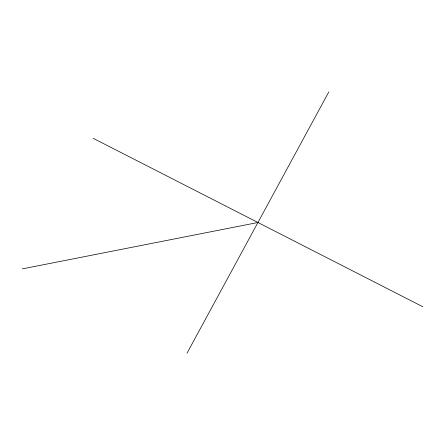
<?xml version="1.0" encoding="UTF-8"?>
<svg xmlns="http://www.w3.org/2000/svg" width="445" height="445" viewBox="0 0 445 445"><rect width="100%" height="100%" fill="white"/><g stroke="black" fill="none" stroke-linecap="round" stroke-linejoin="round"><path stroke-width="0.67" d="M187.061 353.108L328.822 91.892M22.25 268.891L257.939 222.5M93.133 138.284L422.75 306.716"/></g></svg>
